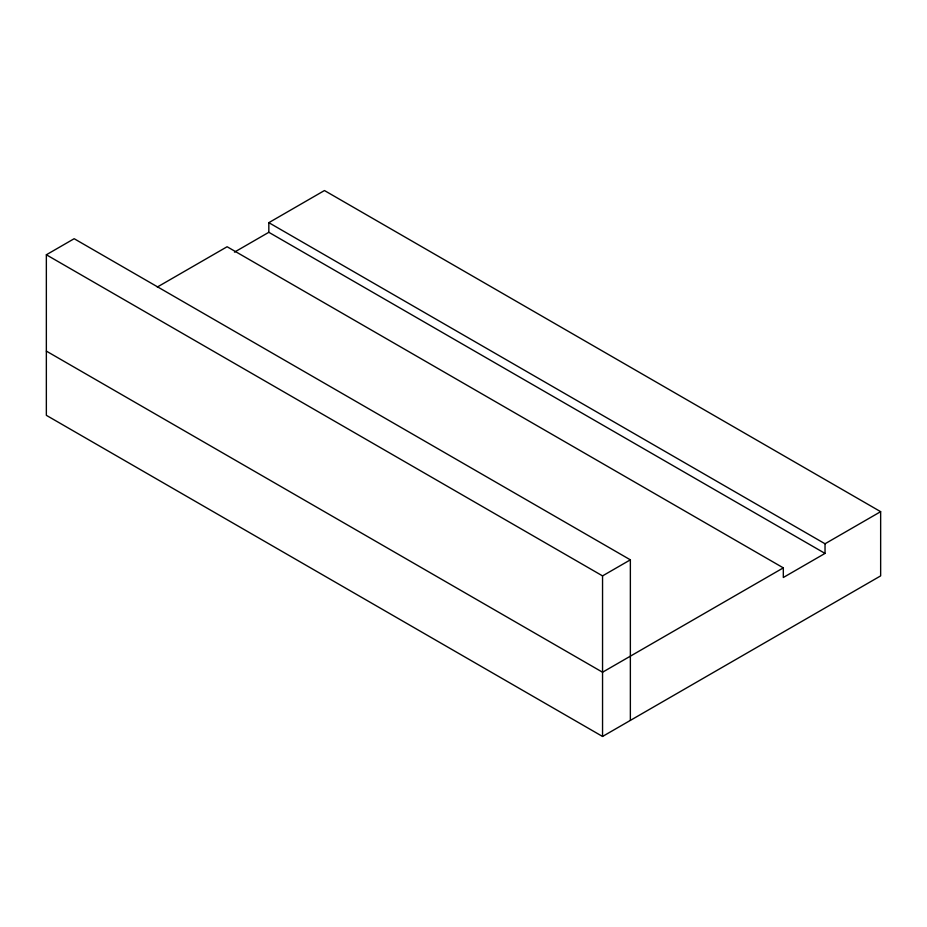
<?xml version="1.0" encoding="UTF-8"?>
<svg xmlns="http://www.w3.org/2000/svg" width="927" height="927" viewBox="0 0 927 927"><rect width="100%" height="100%" fill="white"/><g stroke="black" fill="none" stroke-linecap="round" stroke-linejoin="round"><path stroke-width="1.39" d="M268.83 222.665L825.03 543.778L825.03 553.407L268.83 232.295L268.83 222.665L324.45 190.545L880.65 511.669L880.65 575.887L602.55 736.455L46.35 415.331L46.35 254.774L74.16 238.714L630.36 559.838L630.36 720.395M157.3 287.046L227.115 246.744L783.315 567.869L783.315 577.498L825.03 553.407M234.473 252.132L268.83 232.295M46.35 254.774L602.55 575.887L630.36 559.838M783.315 567.869L602.55 672.226L46.35 351.113M825.03 543.778L880.65 511.669M602.55 575.887L602.55 736.455"/></g></svg>
